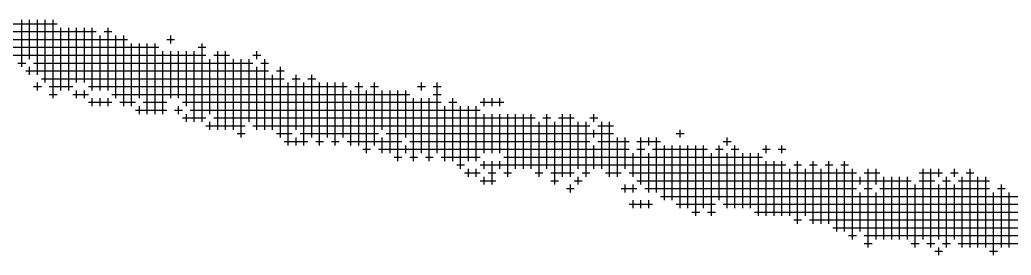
# Model space of a CAD drawing. Header units: feet. Extents: x 0 to 84100, y 0 to 59400.
# Drawn here: x 53393.5 to 53513.1, y 2647 to 2675.3 of the extents above; entities that cross this region are included whole.
import ezdxf

# ---------------------------------------------------------------- set-up
doc = ezdxf.new("R2010")
doc.units = ezdxf.units.FT
doc.header["$LTSCALE"] = 550
doc.header["$MEASUREMENT"] = 0
doc.layers.add('CX-MISC', color=2, linetype='CONTINUOUS')

# ---------------------------------------------------------------- blocks, each defined once
blk = doc.blocks.new('CXGLOGO-싸인3')
at = {"layer": 'CX-MISC'}
for p, q in [((282.317, 20.797, 1090.783), (297.857, 20.797, 1090.783)), ((295.967, 18.487, 1090.783), (295.967, 21.007, 1090.783)), ((296.387, 18.907, 1090.783), (296.387, 21.007, 1090.783)), ((296.807, 18.067, 1090.783), (296.807, 21.007, 1090.783)), ((297.227, 17.647, 1090.783), (297.227, 21.007, 1090.783)), ((297.647, 16.807, 1090.783), (297.647, 21.007, 1090.783)), ((282.737, 20.377, 1090.783), (299.957, 20.377, 1090.783)), ((298.067, 17.227, 1090.783), (298.067, 20.587, 1090.783)), ((298.487, 17.227, 1090.783), (298.487, 20.587, 1090.783)), ((298.907, 17.647, 1090.783), (298.907, 20.587, 1090.783)), ((299.327, 17.647, 1090.783), (299.327, 20.587, 1090.783)), ((299.747, 17.227, 1090.783), (299.747, 20.587, 1090.783)), ((300.377, 20.377, 1090.783), (300.797, 20.377, 1090.783)), ((300.587, 17.227, 1090.783), (300.587, 20.587, 1090.783)), ((287.357, 19.957, 1090.783), (301.637, 19.957, 1090.783)), ((300.167, 17.227, 1090.783), (300.167, 20.167, 1090.783)), ((301.007, 16.807, 1090.783), (301.007, 20.167, 1090.783)), ((301.427, 16.387, 1090.783), (301.427, 20.167, 1090.783)), ((301.847, 16.387, 1090.783), (301.847, 19.747, 1090.783)), ((302.267, 16.807, 1090.783), (302.267, 19.747, 1090.783)), ((302.687, 15.967, 1090.783), (302.687, 19.747, 1090.783)), ((303.107, 15.967, 1090.783), (303.107, 19.747, 1090.783)), ((303.737, 19.957, 1090.783), (304.157, 19.957, 1090.783)), ((303.947, 19.747, 1090.783), (303.947, 20.167, 1090.783)), ((305.627, 15.547, 1090.783), (305.627, 19.747, 1090.783)), ((289.457, 19.537, 1090.783), (303.317, 19.537, 1090.783)), ((303.527, 15.967, 1090.783), (303.527, 19.327, 1090.783)), ((303.947, 16.807, 1090.783), (303.947, 19.327, 1090.783)), ((304.367, 16.807, 1090.783), (304.367, 19.327, 1090.783)), ((304.787, 16.387, 1090.783), (304.787, 19.327, 1090.783)), ((305.207, 15.547, 1090.783), (305.207, 19.327, 1090.783)), ((305.417, 19.537, 1090.783), (305.837, 19.537, 1090.783)), ((306.467, 15.127, 1090.783), (306.467, 19.327, 1090.783)), ((306.887, 15.127, 1090.783), (306.887, 19.327, 1090.783)), ((308.567, 18.907, 1090.783), (308.567, 19.327, 1090.783)), ((288.197, 19.117, 1090.783), (305.837, 19.117, 1090.783)), ((295.757, 18.697, 1090.783), (296.177, 18.697, 1090.783)), ((296.597, 18.697, 1090.783), (308.357, 18.697, 1090.783)), ((306.047, 15.967, 1090.783), (306.047, 18.907, 1090.783)), ((306.257, 19.117, 1090.783), (307.097, 19.117, 1090.783)), ((307.307, 15.127, 1090.783), (307.307, 18.907, 1090.783)), ((307.727, 14.707, 1090.783), (307.727, 18.907, 1090.783)), ((308.147, 15.547, 1090.783), (308.147, 18.907, 1090.783)), ((308.357, 19.117, 1090.783), (308.777, 19.117, 1090.783)), ((308.777, 18.697, 1090.783), (309.197, 18.697, 1090.783)), ((308.987, 15.127, 1090.783), (308.987, 18.907, 1090.783)), ((296.177, 18.277, 1090.783), (309.197, 18.277, 1090.783)), ((296.387, 18.067, 1090.783), (296.387, 18.487, 1090.783)), ((308.567, 15.127, 1090.783), (308.567, 18.487, 1090.783)), ((309.407, 15.127, 1090.783), (309.407, 18.067, 1090.783)), ((309.617, 18.277, 1090.783), (310.037, 18.277, 1090.783)), ((309.827, 14.707, 1090.783), (309.827, 18.487, 1090.783)), ((310.667, 15.127, 1090.783), (310.667, 18.067, 1090.783)), ((311.507, 14.707, 1090.783), (311.507, 18.067, 1090.783)), ((296.807, 17.227, 1090.783), (296.807, 17.647, 1090.783)), ((297.017, 17.857, 1090.783), (310.037, 17.857, 1090.783)), ((310.247, 14.287, 1090.783), (310.247, 17.647, 1090.783)), ((310.457, 17.857, 1090.783), (310.877, 17.857, 1090.783)), ((311.087, 14.287, 1090.783), (311.087, 17.647, 1090.783)), ((311.297, 17.857, 1090.783), (311.717, 17.857, 1090.783)), ((311.927, 14.287, 1090.783), (311.927, 17.647, 1090.783)), ((312.347, 14.707, 1090.783), (312.347, 17.647, 1090.783)), ((312.767, 14.287, 1090.783), (312.767, 17.647, 1090.783)), ((313.187, 14.707, 1090.783), (313.187, 17.647, 1090.783)), ((314.027, 14.287, 1090.783), (314.027, 17.647, 1090.783)), ((314.867, 14.287, 1090.783), (314.867, 17.647, 1090.783)), ((317.387, 17.227, 1090.783), (317.387, 17.647, 1090.783)), ((318.227, 13.867, 1090.783), (318.227, 17.647, 1090.783)), ((296.597, 17.437, 1090.783), (297.017, 17.437, 1090.783)), ((297.437, 17.437, 1090.783), (298.697, 17.437, 1090.783)), ((297.437, 17.017, 1090.783), (297.857, 17.017, 1090.783)), ((298.697, 17.017, 1090.783), (299.537, 17.017, 1090.783)), ((298.907, 16.807, 1090.783), (298.907, 17.227, 1090.783)), ((299.327, 16.807, 1090.783), (299.327, 17.227, 1090.783)), ((299.537, 17.437, 1090.783), (313.397, 17.437, 1090.783)), ((300.797, 17.017, 1090.783), (316.757, 17.017, 1090.783)), ((313.607, 14.287, 1090.783), (313.607, 17.227, 1090.783)), ((313.817, 17.437, 1090.783), (314.237, 17.437, 1090.783)), ((314.447, 13.867, 1090.783), (314.447, 17.227, 1090.783)), ((314.657, 17.437, 1090.783), (315.077, 17.437, 1090.783)), ((315.287, 15.127, 1090.783), (315.287, 17.227, 1090.783)), ((315.707, 13.867, 1090.783), (315.707, 17.227, 1090.783)), ((316.127, 13.447, 1090.783), (316.127, 17.227, 1090.783)), ((316.547, 14.707, 1090.783), (316.547, 17.227, 1090.783)), ((317.177, 17.437, 1090.783), (317.597, 17.437, 1090.783)), ((318.017, 17.437, 1090.783), (318.437, 17.437, 1090.783)), ((318.017, 17.017, 1090.783), (318.437, 17.017, 1090.783)), ((299.537, 16.597, 1090.783), (300.797, 16.597, 1090.783)), ((299.747, 16.387, 1090.783), (299.747, 16.807, 1090.783)), ((300.167, 16.387, 1090.783), (300.167, 16.807, 1090.783)), ((300.587, 16.387, 1090.783), (300.587, 16.807, 1090.783)), ((301.217, 16.597, 1090.783), (302.057, 16.597, 1090.783)), ((302.477, 16.597, 1090.783), (303.737, 16.597, 1090.783)), ((304.577, 16.597, 1090.783), (318.437, 16.597, 1090.783)), ((316.967, 13.447, 1090.783), (316.967, 16.807, 1090.783)), ((317.387, 13.867, 1090.783), (317.387, 16.807, 1090.783)), ((317.807, 13.447, 1090.783), (317.807, 16.807, 1090.783)), ((318.857, 16.597, 1090.783), (319.277, 16.597, 1090.783)), ((319.067, 13.447, 1090.783), (319.067, 16.807, 1090.783)), ((320.537, 16.597, 1090.783), (321.797, 16.597, 1090.783)), ((320.747, 16.387, 1090.783), (320.747, 16.807, 1090.783)), ((321.167, 16.387, 1090.783), (321.167, 16.807, 1090.783)), ((321.587, 16.387, 1090.783), (321.587, 16.807, 1090.783)), ((302.057, 16.177, 1090.783), (303.737, 16.177, 1090.783)), ((302.267, 15.967, 1090.783), (302.267, 16.387, 1090.783)), ((304.157, 16.177, 1090.783), (304.577, 16.177, 1090.783)), ((304.367, 15.967, 1090.783), (304.367, 16.387, 1090.783)), ((304.787, 15.547, 1090.783), (304.787, 15.967, 1090.783)), ((304.997, 16.177, 1090.783), (320.537, 16.177, 1090.783)), ((318.647, 13.447, 1090.783), (318.647, 16.387, 1090.783)), ((319.487, 13.027, 1090.783), (319.487, 16.387, 1090.783)), ((319.907, 13.447, 1090.783), (319.907, 16.387, 1090.783)), ((320.327, 13.447, 1090.783), (320.327, 16.387, 1090.783)), ((320.747, 13.867, 1090.783), (320.747, 15.967, 1090.783)), ((321.167, 13.867, 1090.783), (321.167, 15.967, 1090.783)), ((321.587, 13.867, 1090.783), (321.587, 15.967, 1090.783)), ((322.007, 12.607, 1090.783), (322.007, 15.967, 1090.783)), ((322.427, 13.027, 1090.783), (322.427, 15.967, 1090.783)), ((322.847, 13.027, 1090.783), (322.847, 15.967, 1090.783)), ((323.267, 13.027, 1090.783), (323.267, 15.967, 1090.783)), ((324.107, 13.027, 1090.783), (324.107, 15.967, 1090.783)), ((324.947, 12.607, 1090.783), (324.947, 15.967, 1090.783)), ((325.367, 12.607, 1090.783), (325.367, 15.967, 1090.783)), ((326.627, 15.547, 1090.783), (326.627, 15.967, 1090.783)), ((304.577, 15.757, 1090.783), (305.837, 15.757, 1090.783)), ((306.047, 15.127, 1090.783), (306.047, 15.547, 1090.783)), ((306.257, 15.757, 1090.783), (323.477, 15.757, 1090.783)), ((323.687, 12.607, 1090.783), (323.687, 15.547, 1090.783)), ((323.897, 15.757, 1090.783), (324.317, 15.757, 1090.783)), ((324.527, 12.187, 1090.783), (324.527, 15.547, 1090.783)), ((324.737, 15.757, 1090.783), (325.577, 15.757, 1090.783)), ((325.787, 13.027, 1090.783), (325.787, 15.547, 1090.783)), ((326.207, 12.607, 1090.783), (326.207, 15.547, 1090.783)), ((326.417, 15.757, 1090.783), (326.837, 15.757, 1090.783)), ((327.047, 13.027, 1090.783), (327.047, 15.547, 1090.783)), ((327.467, 12.607, 1090.783), (327.467, 15.547, 1090.783)), ((305.837, 15.337, 1090.783), (307.937, 15.337, 1090.783)), ((307.517, 14.917, 1090.783), (307.937, 14.917, 1090.783)), ((308.357, 15.337, 1090.783), (326.417, 15.337, 1090.783)), ((309.617, 14.917, 1090.783), (310.457, 14.917, 1090.783)), ((310.877, 14.917, 1090.783), (315.077, 14.917, 1090.783)), ((315.497, 14.917, 1090.783), (327.677, 14.917, 1090.783)), ((326.627, 14.707, 1090.783), (326.627, 15.127, 1090.783)), ((326.837, 15.337, 1090.783), (327.677, 15.337, 1090.783)), ((331.037, 14.917, 1090.783), (331.457, 14.917, 1090.783)), ((331.247, 14.707, 1090.783), (331.247, 15.127, 1090.783)), ((310.037, 14.497, 1090.783), (311.297, 14.497, 1090.783)), ((310.667, 14.287, 1090.783), (310.667, 14.707, 1090.783)), ((311.717, 14.497, 1090.783), (312.137, 14.497, 1090.783)), ((312.557, 14.497, 1090.783), (312.977, 14.497, 1090.783)), ((313.397, 14.497, 1090.783), (316.337, 14.497, 1090.783)), ((315.287, 13.867, 1090.783), (315.287, 14.707, 1090.783)), ((316.757, 14.497, 1090.783), (326.417, 14.497, 1090.783)), ((326.837, 14.497, 1090.783), (328.517, 14.497, 1090.783)), ((327.887, 12.607, 1090.783), (327.887, 14.707, 1090.783)), ((328.307, 13.027, 1090.783), (328.307, 14.707, 1090.783)), ((328.937, 14.497, 1090.783), (330.197, 14.497, 1090.783)), ((329.147, 12.187, 1090.783), (329.147, 14.707, 1090.783)), ((329.567, 14.287, 1090.783), (329.567, 14.707, 1090.783)), ((329.987, 11.767, 1090.783), (329.987, 14.707, 1090.783)), ((333.557, 14.497, 1090.783), (333.977, 14.497, 1090.783)), ((333.767, 14.287, 1090.783), (333.767, 14.707, 1090.783)), ((314.237, 14.077, 1090.783), (314.657, 14.077, 1090.783)), ((315.077, 14.077, 1090.783), (328.517, 14.077, 1090.783)), ((316.547, 13.867, 1090.783), (316.547, 14.287, 1090.783)), ((326.627, 13.027, 1090.783), (326.627, 14.287, 1090.783)), ((328.727, 12.607, 1090.783), (328.727, 13.867, 1090.783)), ((328.937, 14.077, 1090.783), (329.357, 14.077, 1090.783)), ((329.567, 11.767, 1090.783), (329.567, 13.867, 1090.783)), ((329.777, 14.077, 1090.783), (332.717, 14.077, 1090.783)), ((330.407, 11.347, 1090.783), (330.407, 14.287, 1090.783)), ((330.827, 11.347, 1090.783), (330.827, 14.287, 1090.783)), ((331.247, 10.927, 1090.783), (331.247, 14.287, 1090.783)), ((331.667, 10.927, 1090.783), (331.667, 14.287, 1090.783)), ((332.087, 10.507, 1090.783), (332.087, 14.287, 1090.783)), ((332.507, 10.927, 1090.783), (332.507, 14.287, 1090.783)), ((332.927, 10.507, 1090.783), (332.927, 13.867, 1090.783)), ((333.137, 14.077, 1090.783), (333.557, 14.077, 1090.783)), ((333.347, 11.347, 1090.783), (333.347, 14.287, 1090.783)), ((333.767, 10.927, 1090.783), (333.767, 13.867, 1090.783)), ((333.977, 14.077, 1090.783), (334.397, 14.077, 1090.783)), ((334.187, 10.927, 1090.783), (334.187, 14.287, 1090.783)), ((334.607, 10.927, 1090.783), (334.607, 13.867, 1090.783)), ((335.027, 10.927, 1090.783), (335.027, 13.867, 1090.783)), ((335.447, 10.507, 1090.783), (335.447, 13.867, 1090.783)), ((335.657, 14.077, 1090.783), (336.077, 14.077, 1090.783)), ((335.867, 13.867, 1090.783), (335.867, 14.287, 1090.783)), ((336.497, 14.077, 1090.783), (336.917, 14.077, 1090.783)), ((336.707, 13.867, 1090.783), (336.707, 14.287, 1090.783)), ((315.917, 13.657, 1090.783), (316.337, 13.657, 1090.783)), ((316.757, 13.657, 1090.783), (317.177, 13.657, 1090.783)), ((317.597, 13.657, 1090.783), (318.017, 13.657, 1090.783)), ((318.437, 13.657, 1090.783), (320.537, 13.657, 1090.783)), ((320.747, 13.027, 1090.783), (320.747, 13.447, 1090.783)), ((321.167, 12.187, 1090.783), (321.167, 13.447, 1090.783)), ((321.587, 13.027, 1090.783), (321.587, 13.447, 1090.783)), ((321.797, 13.657, 1090.783), (335.657, 13.657, 1090.783)), ((335.867, 10.507, 1090.783), (335.867, 13.447, 1090.783)), ((336.287, 10.507, 1090.783), (336.287, 13.447, 1090.783)), ((336.707, 10.507, 1090.783), (336.707, 13.447, 1090.783)), ((337.547, 10.087, 1090.783), (337.547, 13.447, 1090.783)), ((338.387, 10.087, 1090.783), (338.387, 13.447, 1090.783)), ((339.227, 10.087, 1090.783), (339.227, 13.447, 1090.783)), ((340.067, 9.667, 1090.783), (340.067, 13.447, 1090.783)), ((319.277, 13.237, 1090.783), (319.697, 13.237, 1090.783)), ((319.697, 12.817, 1090.783), (320.537, 12.817, 1090.783)), ((319.907, 12.607, 1090.783), (319.907, 13.027, 1090.783)), ((320.327, 12.607, 1090.783), (320.327, 13.027, 1090.783)), ((320.537, 13.237, 1090.783), (336.917, 13.237, 1090.783)), ((320.957, 12.817, 1090.783), (321.377, 12.817, 1090.783)), ((321.797, 12.817, 1090.783), (322.217, 12.817, 1090.783)), ((323.477, 12.817, 1090.783), (323.897, 12.817, 1090.783)), ((324.317, 12.817, 1090.783), (325.577, 12.817, 1090.783)), ((325.997, 12.817, 1090.783), (326.417, 12.817, 1090.783)), ((327.257, 12.817, 1090.783), (328.097, 12.817, 1090.783)), ((328.517, 12.817, 1090.783), (340.697, 12.817, 1090.783)), ((337.127, 10.507, 1090.783), (337.127, 13.027, 1090.783)), ((337.337, 13.237, 1090.783), (337.757, 13.237, 1090.783)), ((337.967, 10.507, 1090.783), (337.967, 13.027, 1090.783)), ((338.177, 13.237, 1090.783), (338.597, 13.237, 1090.783)), ((338.807, 10.087, 1090.783), (338.807, 13.027, 1090.783)), ((339.017, 13.237, 1090.783), (339.437, 13.237, 1090.783)), ((339.647, 9.667, 1090.783), (339.647, 13.027, 1090.783)), ((339.857, 13.237, 1090.783), (340.277, 13.237, 1090.783)), ((340.487, 9.247, 1090.783), (340.487, 13.027, 1090.783)), ((341.117, 12.817, 1090.783), (341.957, 12.817, 1090.783)), ((341.327, 8.827, 1090.783), (341.327, 13.027, 1090.783)), ((341.747, 12.187, 1090.783), (341.747, 13.027, 1090.783)), ((344.057, 12.817, 1090.783), (345.317, 12.817, 1090.783)), ((344.267, 9.247, 1090.783), (344.267, 13.027, 1090.783)), ((344.687, 8.827, 1090.783), (344.687, 13.027, 1090.783)), ((345.107, 12.607, 1090.783), (345.107, 13.027, 1090.783)), ((345.737, 12.817, 1090.783), (346.157, 12.817, 1090.783)), ((345.947, 12.607, 1090.783), (345.947, 13.027, 1090.783)), ((346.577, 12.817, 1090.783), (346.997, 12.817, 1090.783)), ((346.787, 8.827, 1090.783), (346.787, 13.027, 1090.783)), ((320.537, 12.397, 1090.783), (321.377, 12.397, 1090.783)), ((320.747, 12.187, 1090.783), (320.747, 12.607, 1090.783)), ((324.317, 12.397, 1090.783), (324.737, 12.397, 1090.783)), ((325.577, 12.397, 1090.783), (325.997, 12.397, 1090.783)), ((325.787, 12.187, 1090.783), (325.787, 12.607, 1090.783)), ((328.937, 12.397, 1090.783), (343.637, 12.397, 1090.783)), ((340.907, 12.187, 1090.783), (340.907, 12.607, 1090.783)), ((342.167, 9.247, 1090.783), (342.167, 12.607, 1090.783)), ((342.587, 9.247, 1090.783), (342.587, 12.607, 1090.783)), ((343.007, 9.247, 1090.783), (343.007, 12.607, 1090.783)), ((343.427, 9.247, 1090.783), (343.427, 12.607, 1090.783)), ((344.057, 12.397, 1090.783), (344.897, 12.397, 1090.783)), ((345.317, 12.397, 1090.783), (345.737, 12.397, 1090.783)), ((345.527, 8.827, 1090.783), (345.527, 12.607, 1090.783)), ((346.157, 12.397, 1090.783), (347.837, 12.397, 1090.783)), ((346.367, 8.827, 1090.783), (346.367, 12.607, 1090.783)), ((347.207, 8.827, 1090.783), (347.207, 12.607, 1090.783)), ((347.627, 8.827, 1090.783), (347.627, 12.607, 1090.783)), ((325.157, 11.977, 1090.783), (325.577, 11.977, 1090.783)), ((325.367, 11.767, 1090.783), (325.367, 12.187, 1090.783)), ((328.097, 11.977, 1090.783), (328.937, 11.977, 1090.783)), ((328.307, 11.767, 1090.783), (328.307, 12.187, 1090.783)), ((328.727, 11.767, 1090.783), (328.727, 12.187, 1090.783)), ((329.357, 11.977, 1090.783), (340.697, 11.977, 1090.783)), ((340.907, 9.667, 1090.783), (340.907, 11.767, 1090.783)), ((341.117, 11.977, 1090.783), (341.537, 11.977, 1090.783)), ((341.747, 9.247, 1090.783), (341.747, 11.767, 1090.783)), ((341.957, 11.977, 1090.783), (347.837, 11.977, 1090.783)), ((343.847, 8.827, 1090.783), (343.847, 12.187, 1090.783)), ((345.107, 9.247, 1090.783), (345.107, 12.187, 1090.783)), ((345.947, 9.247, 1090.783), (345.947, 12.187, 1090.783)), ((348.047, 8.407, 1090.783), (348.047, 11.767, 1090.783)), ((348.257, 11.977, 1090.783), (348.677, 11.977, 1090.783)), ((348.467, 8.827, 1090.783), (348.467, 12.187, 1090.783)), ((348.887, 8.827, 1090.783), (348.887, 11.767, 1090.783)), ((328.727, 10.927, 1090.783), (328.727, 11.347, 1090.783)), ((329.147, 10.927, 1090.783), (329.147, 11.347, 1090.783)), ((329.567, 10.927, 1090.783), (329.567, 11.347, 1090.783)), ((330.197, 11.557, 1090.783), (356.657, 11.557, 1090.783)), ((328.517, 11.137, 1090.783), (329.777, 11.137, 1090.783)), ((331.037, 11.137, 1090.783), (333.137, 11.137, 1090.783)), ((331.877, 10.717, 1090.783), (332.297, 10.717, 1090.783)), ((332.717, 10.717, 1090.783), (333.137, 10.717, 1090.783)), ((333.557, 11.137, 1090.783), (356.237, 11.137, 1090.783)), ((335.237, 10.717, 1090.783), (357.917, 10.717, 1090.783)), ((337.337, 10.297, 1090.783), (337.757, 10.297, 1090.783)), ((338.177, 10.297, 1090.783), (364.217, 10.297, 1090.783)), ((339.437, 9.877, 1090.783), (365.897, 9.877, 1090.783)), ((340.277, 9.457, 1090.783), (340.697, 9.457, 1090.783)), ((341.117, 9.457, 1090.783), (372.197, 9.457, 1090.783)), ((341.117, 9.037, 1090.783), (341.537, 9.037, 1090.783)), ((343.637, 9.037, 1090.783), (344.057, 9.037, 1090.783)), ((344.477, 9.037, 1090.783), (344.897, 9.037, 1090.783)), ((345.317, 9.037, 1090.783), (345.737, 9.037, 1090.783)), ((346.157, 9.037, 1090.783), (381.017, 9.037, 1090.783)), ((344.897, 8.617, 1090.783), (345.317, 8.617, 1090.783)), ((345.107, 8.407, 1090.783), (345.107, 8.827, 1090.783)), ((347.837, 8.617, 1090.783), (348.257, 8.617, 1090.783))]:
    blk.add_line(p, q, dxfattribs=at)

msp = doc.modelspace()

# ---------------------------------------------------------------- block references
at = {"layer": 'CX-MISC', "color": 7, "xscale": 2.250000002095476, "yscale": 2.250000002095476, "zscale": 2.250000002095476}
msp.add_blockref('CXGLOGO-싸인3', (52727.82, 2628.08), dxfattribs=at)

doc.saveas('drawing.dxf')
